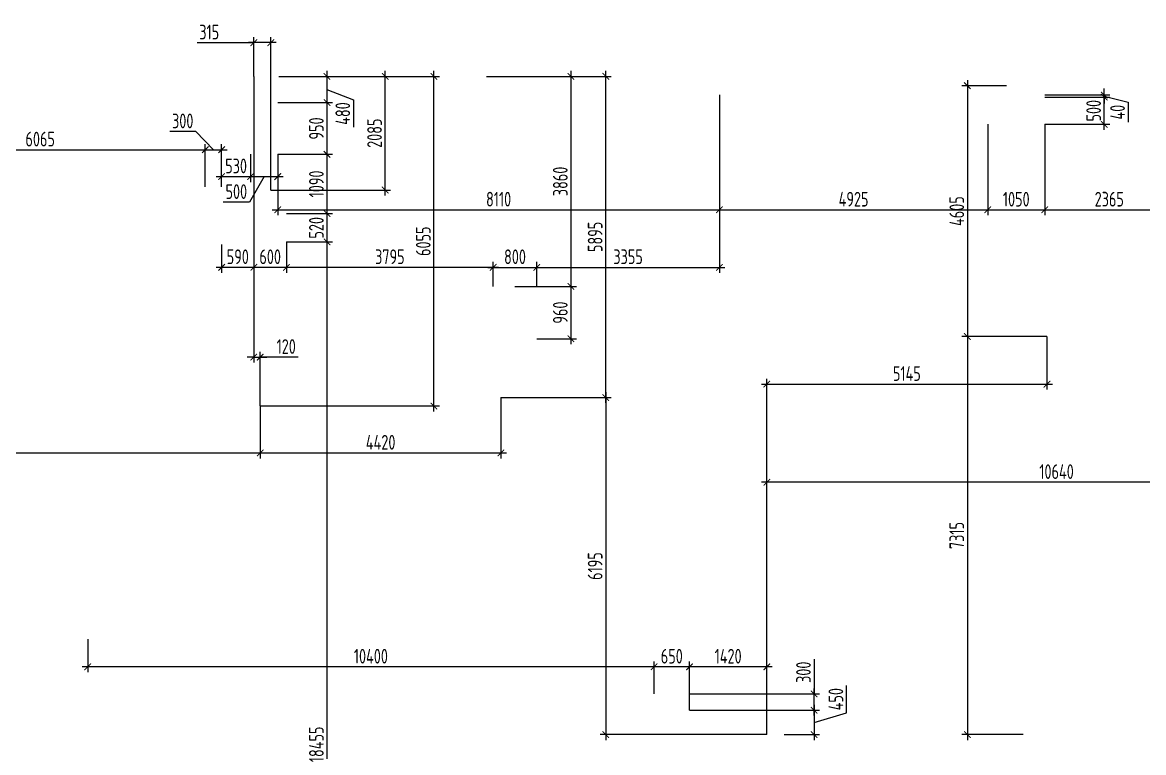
# Model space of a CAD drawing. Header units: millimetres. Extents: x -180271 to 536090, y 55086 to 131231.
# Drawn here: x 477906 to 498492, y 115212 to 128623 of the extents above; entities that cross this region are included whole.
import ezdxf

# ---------------------------------------------------------------- set-up
doc = ezdxf.new("R2010")
doc.units = ezdxf.units.MM
doc.layers.add('Размеры кровли ВК', color=14, linetype='Continuous', lineweight=9)
doc.layers.add('РАЗМЕРЫ КРОВЛИ ОВ', color=204, linetype='Continuous')
doc.layers.get('0').off()
doc.styles.add('ISOCPEUR', font='isocpeur.ttf', dxfattribs={"width": 0.7})
doc.dimstyles.new('R_100', dxfattribs={"dimtxt": 270, "dimasz": 120, "dimexe": 100, "dimexo": 0, "dimgap": 60, "dimtad": 1, "dimdec": 0, "dimrnd": 5, "dimzin": 0, "dimdsep": 46, "dimtxsty": 'ISOCPEUR', "dimblk": 'ARCHTICK', "dimcen": 0, "dimdle": 100, "dimclrd": 256, "dimclre": 256, "dimclrt": 256, "dimadec": 0, "dimazin": 0, "dimtfac": 2, "dimtdec": 0, "dimtofl": 0, "dimtmove": 1, "dimatfit": 3, "dimfxl": 1, "dimtvp": 3, "dimtolj": 1, "dimtzin": 0, "dimarcsym": 0})

# ---------------------------------------------------------------- blocks, each defined once
blk = doc.blocks.new('_ArchTick')
at = {"color": 0, "linetype": 'ByBlock', "const_width": 0.15}
blk.add_lwpolyline([(-0.5, -0.5), (0.5, 0.5)], dxfattribs=at)
blk = doc.blocks.new('*D3970')
at = {"layer": 'РАЗМЕРЫ КРОВЛИ ОВ', "lineweight": -2, "transparency": 16777216}
for p, q in [((475100, 126285), (481364, 126285)), ((475200, 125804), (475200, 126385)), ((481264, 125601), (481264, 126385))]:
    blk.add_line(p, q, dxfattribs=at)
at = {"layer": 'РАЗМЕРЫ КРОВЛИ ОВ', "lineweight": -2, "transparency": 16777216, "xscale": 120, "yscale": 120, "zscale": 120, "rotation": 180}
blk.add_blockref('_ArchTick', (475200, 126285), dxfattribs=at)
at = {"layer": 'РАЗМЕРЫ КРОВЛИ ОВ', "lineweight": -2, "transparency": 16777216, "xscale": 120, "yscale": 120, "zscale": 120}
blk.add_blockref('_ArchTick', (481264, 126285), dxfattribs=at)
at = {"layer": 'РАЗМЕРЫ КРОВЛИ ОВ', "transparency": 16777216, "insert": (478232, 126480), "char_height": 270, "attachment_point": 5, "style": 'ISOCPEUR'}
blk.add_mtext('\\A1;6065', dxfattribs=at)
blk = doc.blocks.new('*D3971')
at = {"layer": 'РАЗМЕРЫ КРОВЛИ ОВ', "lineweight": -2, "transparency": 16777216}
for p, q in [((481089, 126618), (480610, 126618)), ((481414, 126285), (481089, 126618)), ((481164, 126285), (481664, 126285)), ((481264, 125601), (481264, 126385)), ((481564, 125601), (481564, 126385))]:
    blk.add_line(p, q, dxfattribs=at)
at = {"layer": 'РАЗМЕРЫ КРОВЛИ ОВ', "lineweight": -2, "transparency": 16777216, "xscale": 120, "yscale": 120, "zscale": 120, "rotation": 180}
blk.add_blockref('_ArchTick', (481264, 126285), dxfattribs=at)
at = {"layer": 'РАЗМЕРЫ КРОВЛИ ОВ', "lineweight": -2, "transparency": 16777216, "xscale": 120, "yscale": 120, "zscale": 120}
blk.add_blockref('_ArchTick', (481564, 126285), dxfattribs=at)
at = {"layer": 'РАЗМЕРЫ КРОВЛИ ОВ', "transparency": 16777216, "insert": (480849, 126813), "char_height": 270, "attachment_point": 5, "style": 'ISOCPEUR'}
blk.add_mtext('\\A1;300', dxfattribs=at)
blk = doc.blocks.new('*D3972')
at = {"layer": 'РАЗМЕРЫ КРОВЛИ ОВ', "lineweight": -2, "transparency": 16777216}
for p, q in [((482094, 126200), (482094, 125691)), ((481464, 125791), (482194, 125791)), ((481564, 125601), (481564, 125891))]:
    blk.add_line(p, q, dxfattribs=at)
at = {"layer": 'РАЗМЕРЫ КРОВЛИ ОВ', "lineweight": -2, "transparency": 16777216, "xscale": 120, "yscale": 120, "zscale": 120, "rotation": 180}
blk.add_blockref('_ArchTick', (481564, 125791), dxfattribs=at)
at = {"layer": 'РАЗМЕРЫ КРОВЛИ ОВ', "lineweight": -2, "transparency": 16777216, "xscale": 120, "yscale": 120, "zscale": 120}
blk.add_blockref('_ArchTick', (482094, 125791), dxfattribs=at)
at = {"layer": 'РАЗМЕРЫ КРОВЛИ ОВ', "transparency": 16777216, "insert": (481829, 125986), "char_height": 270, "attachment_point": 5, "style": 'ISOCPEUR'}
blk.add_mtext('\\A1;530', dxfattribs=at)
blk = doc.blocks.new('*D3973')
at = {"layer": 'РАЗМЕРЫ КРОВЛИ ОВ', "lineweight": -2, "transparency": 16777216}
for p, q in [((482094, 126200), (482094, 125691)), ((482594, 126200), (482594, 125691)), ((481994, 125791), (482694, 125791)), ((482344, 125791), (482073, 125320)), ((482073, 125320), (481594, 125320))]:
    blk.add_line(p, q, dxfattribs=at)
at = {"layer": 'РАЗМЕРЫ КРОВЛИ ОВ', "lineweight": -2, "transparency": 16777216, "xscale": 120, "yscale": 120, "zscale": 120, "rotation": 180}
blk.add_blockref('_ArchTick', (482094, 125791), dxfattribs=at)
at = {"layer": 'РАЗМЕРЫ КРОВЛИ ОВ', "lineweight": -2, "transparency": 16777216, "xscale": 120, "yscale": 120, "zscale": 120}
blk.add_blockref('_ArchTick', (482594, 125791), dxfattribs=at)
at = {"layer": 'РАЗМЕРЫ КРОВЛИ ОВ', "transparency": 16777216, "insert": (481833, 125515), "char_height": 270, "attachment_point": 5, "style": 'ISOCPEUR'}
blk.add_mtext('\\A1;500', dxfattribs=at)
blk = doc.blocks.new('*D3974')
at = {"layer": 'РАЗМЕРЫ КРОВЛИ ОВ', "lineweight": -2, "transparency": 16777216}
for p, q in [((490704, 127290), (490704, 125081)), ((482594, 126200), (482594, 125081)), ((482494, 125181), (490804, 125181))]:
    blk.add_line(p, q, dxfattribs=at)
at = {"layer": 'РАЗМЕРЫ КРОВЛИ ОВ', "lineweight": -2, "transparency": 16777216, "xscale": 120, "yscale": 120, "zscale": 120, "rotation": 180}
blk.add_blockref('_ArchTick', (482594, 125181), dxfattribs=at)
at = {"layer": 'РАЗМЕРЫ КРОВЛИ ОВ', "lineweight": -2, "transparency": 16777216, "xscale": 120, "yscale": 120, "zscale": 120}
blk.add_blockref('_ArchTick', (490704, 125181), dxfattribs=at)
at = {"layer": 'РАЗМЕРЫ КРОВЛИ ОВ', "transparency": 16777216, "insert": (486649, 125376), "char_height": 270, "attachment_point": 5, "style": 'ISOCPEUR'}
blk.add_mtext('\\A1;8110', dxfattribs=at)
blk = doc.blocks.new('*D3975')
at = {"layer": 'РАЗМЕРЫ КРОВЛИ ОВ', "lineweight": -2, "transparency": 16777216}
for p, q in [((490704, 127290), (490704, 125081)), ((495630, 126751), (495630, 125081)), ((490604, 125181), (495730, 125181))]:
    blk.add_line(p, q, dxfattribs=at)
at = {"layer": 'РАЗМЕРЫ КРОВЛИ ОВ', "lineweight": -2, "transparency": 16777216, "xscale": 120, "yscale": 120, "zscale": 120, "rotation": 180}
blk.add_blockref('_ArchTick', (490704, 125181), dxfattribs=at)
at = {"layer": 'РАЗМЕРЫ КРОВЛИ ОВ', "lineweight": -2, "transparency": 16777216, "xscale": 120, "yscale": 120, "zscale": 120}
blk.add_blockref('_ArchTick', (495630, 125181), dxfattribs=at)
at = {"layer": 'РАЗМЕРЫ КРОВЛИ ОВ', "transparency": 16777216, "insert": (493167, 125376), "char_height": 270, "attachment_point": 5, "style": 'ISOCPEUR'}
blk.add_mtext('\\A1;4925', dxfattribs=at)
blk = doc.blocks.new('*D3976')
at = {"layer": 'РАЗМЕРЫ КРОВЛИ ОВ', "lineweight": -2, "transparency": 16777216}
for p, q in [((495629.5, 126750.5), (495629.5, 125080.98367)), ((496678.5, 126750.5), (496678.5, 125080.98367)), ((495529.5, 125180.98367), (496778.5, 125180.98367))]:
    blk.add_line(p, q, dxfattribs=at)
at = {"layer": 'РАЗМЕРЫ КРОВЛИ ОВ', "lineweight": -2, "transparency": 16777216, "xscale": 120, "yscale": 120, "zscale": 120, "rotation": 180}
blk.add_blockref('_ArchTick', (495629.5, 125180.98367), dxfattribs=at)
at = {"layer": 'РАЗМЕРЫ КРОВЛИ ОВ', "lineweight": -2, "transparency": 16777216, "xscale": 120, "yscale": 120, "zscale": 120}
blk.add_blockref('_ArchTick', (496678.5, 125180.98367), dxfattribs=at)
at = {"layer": 'РАЗМЕРЫ КРОВЛИ ОВ', "transparency": 16777216, "insert": (496154, 125375.98367), "char_height": 270, "attachment_point": 5, "style": 'ISOCPEUR'}
blk.add_mtext('\\A1;1050', dxfattribs=at)
blk = doc.blocks.new('*D3977')
at = {"layer": 'РАЗМЕРЫ КРОВЛИ ОВ', "lineweight": -2, "transparency": 16777216}
for p, q in [((499045, 127290), (499045, 125081)), ((496678, 126751), (496678, 125081)), ((496578, 125181), (499145, 125181))]:
    blk.add_line(p, q, dxfattribs=at)
at = {"layer": 'РАЗМЕРЫ КРОВЛИ ОВ', "lineweight": -2, "transparency": 16777216, "xscale": 120, "yscale": 120, "zscale": 120, "rotation": 180}
blk.add_blockref('_ArchTick', (496678, 125181), dxfattribs=at)
at = {"layer": 'РАЗМЕРЫ КРОВЛИ ОВ', "lineweight": -2, "transparency": 16777216, "xscale": 120, "yscale": 120, "zscale": 120}
blk.add_blockref('_ArchTick', (499045, 125181), dxfattribs=at)
at = {"layer": 'РАЗМЕРЫ КРОВЛИ ОВ', "transparency": 16777216, "insert": (497862, 125376), "char_height": 270, "attachment_point": 5, "style": 'ISOCPEUR'}
blk.add_mtext('\\A1;2365', dxfattribs=at)
blk = doc.blocks.new('*D3981')
at = {"layer": 'РАЗМЕРЫ КРОВЛИ ОВ', "lineweight": -2, "transparency": 16777216}
for p, q in [((483498, 127731), (483498, 127050)), ((482615, 127631), (483598, 127631)), ((483498, 127391), (483983, 127198)), ((482594, 127150), (483598, 127150)), ((483983, 127198), (483983, 126700))]:
    blk.add_line(p, q, dxfattribs=at)
at = {"layer": 'РАЗМЕРЫ КРОВЛИ ОВ', "lineweight": -2, "transparency": 16777216, "xscale": 120, "yscale": 120, "zscale": 120}
for p, rotation in [((483498, 127631), 90), ((483498, 127150), 270)]:
    blk.add_blockref('_ArchTick', p, dxfattribs=dict(at, rotation=rotation))
at = {"layer": 'РАЗМЕРЫ КРОВЛИ ОВ', "transparency": 16777216, "insert": (483788, 126949), "char_height": 270, "attachment_point": 5, "rotation": 90, "style": 'ISOCPEUR'}
blk.add_mtext('\\A1;480', dxfattribs=at)
blk = doc.blocks.new('*D3982')
at = {"layer": 'РАЗМЕРЫ КРОВЛИ ОВ', "lineweight": -2, "transparency": 16777216}
for p, q in [((483498, 127250), (483498, 126100)), ((482594, 127150), (483598, 127150)), ((482594, 126200), (483598, 126200))]:
    blk.add_line(p, q, dxfattribs=at)
at = {"layer": 'РАЗМЕРЫ КРОВЛИ ОВ', "lineweight": -2, "transparency": 16777216, "xscale": 120, "yscale": 120, "zscale": 120}
for p, rotation in [((483498, 127150), 90), ((483498, 126200), 270)]:
    blk.add_blockref('_ArchTick', p, dxfattribs=dict(at, rotation=rotation))
at = {"layer": 'РАЗМЕРЫ КРОВЛИ ОВ', "transparency": 16777216, "insert": (483303, 126675), "char_height": 270, "attachment_point": 5, "rotation": 90, "style": 'ISOCPEUR'}
blk.add_mtext('\\A1;950', dxfattribs=at)
blk = doc.blocks.new('*D3983')
at = {"layer": 'РАЗМЕРЫ КРОВЛИ ОВ', "lineweight": -2, "transparency": 16777216}
for p, q in [((482594, 126200), (483598, 126200)), ((483498, 126300), (483498, 125011)), ((482754, 125111), (483598, 125111))]:
    blk.add_line(p, q, dxfattribs=at)
at = {"layer": 'РАЗМЕРЫ КРОВЛИ ОВ', "lineweight": -2, "transparency": 16777216, "xscale": 120, "yscale": 120, "zscale": 120}
for p, rotation in [((483498, 126200), 90), ((483498, 125111), 270)]:
    blk.add_blockref('_ArchTick', p, dxfattribs=dict(at, rotation=rotation))
at = {"layer": 'РАЗМЕРЫ КРОВЛИ ОВ', "transparency": 16777216, "insert": (483303, 125656), "char_height": 270, "attachment_point": 5, "rotation": 90, "style": 'ISOCPEUR'}
blk.add_mtext('\\A1;1090', dxfattribs=at)
blk = doc.blocks.new('*D3984')
at = {"layer": 'РАЗМЕРЫ КРОВЛИ ОВ', "lineweight": -2, "transparency": 16777216}
for p, q in [((483498, 125211), (483498, 124491)), ((482754, 125111), (483598, 125111)), ((482754, 124591), (483598, 124591))]:
    blk.add_line(p, q, dxfattribs=at)
at = {"layer": 'РАЗМЕРЫ КРОВЛИ ОВ', "lineweight": -2, "transparency": 16777216, "xscale": 120, "yscale": 120, "zscale": 120}
for p, rotation in [((483498, 125111), 90), ((483498, 124591), 270)]:
    blk.add_blockref('_ArchTick', p, dxfattribs=dict(at, rotation=rotation))
at = {"layer": 'РАЗМЕРЫ КРОВЛИ ОВ', "transparency": 16777216, "insert": (483303, 124851), "char_height": 270, "attachment_point": 5, "rotation": 90, "style": 'ISOCPEUR'}
blk.add_mtext('\\A1;520', dxfattribs=at)
blk = doc.blocks.new('*D3985')
at = {"layer": 'РАЗМЕРЫ КРОВЛИ ОВ', "lineweight": -2, "transparency": 16777216}
for p, q in [((482754, 124591), (483598, 124591)), ((483498, 124691), (483498, 106036)), ((482214, 106136), (483598, 106136))]:
    blk.add_line(p, q, dxfattribs=at)
at = {"layer": 'РАЗМЕРЫ КРОВЛИ ОВ', "lineweight": -2, "transparency": 16777216, "xscale": 120, "yscale": 120, "zscale": 120}
for p, rotation in [((483498, 124591), 90), ((483498, 106136), 270)]:
    blk.add_blockref('_ArchTick', p, dxfattribs=dict(at, rotation=rotation))
at = {"layer": 'РАЗМЕРЫ КРОВЛИ ОВ', "transparency": 16777216, "insert": (483303, 115363), "char_height": 270, "attachment_point": 5, "rotation": 90, "style": 'ISOCPEUR'}
blk.add_mtext('\\A1;18455', dxfattribs=at)
blk = doc.blocks.new('*D3986')
at = {"layer": 'РАЗМЕРЫ КРОВЛИ ОВ', "lineweight": -2, "transparency": 16777216}
for p, q in [((487977, 127731), (487977, 123673)), ((486429, 127631), (488077, 127631)), ((486950, 123773), (488077, 123773))]:
    blk.add_line(p, q, dxfattribs=at)
at = {"layer": 'РАЗМЕРЫ КРОВЛИ ОВ', "lineweight": -2, "transparency": 16777216, "xscale": 120, "yscale": 120, "zscale": 120}
for p, rotation in [((487977, 127631), 90), ((487977, 123773), 270)]:
    blk.add_blockref('_ArchTick', p, dxfattribs=dict(at, rotation=rotation))
at = {"layer": 'РАЗМЕРЫ КРОВЛИ ОВ', "transparency": 16777216, "insert": (487782, 125702), "char_height": 270, "attachment_point": 5, "rotation": 90, "style": 'ISOCPEUR'}
blk.add_mtext('\\A1;3860', dxfattribs=at)
blk = doc.blocks.new('*D3987')
at = {"layer": 'РАЗМЕРЫ КРОВЛИ ОВ', "lineweight": -2, "transparency": 16777216}
for p, q in [((486950, 123773), (488077, 123773)), ((487977, 123873), (487977, 122713)), ((487349, 122813), (488077, 122813))]:
    blk.add_line(p, q, dxfattribs=at)
at = {"layer": 'РАЗМЕРЫ КРОВЛИ ОВ', "lineweight": -2, "transparency": 16777216, "xscale": 120, "yscale": 120, "zscale": 120}
for p, rotation in [((487977, 123773), 90), ((487977, 122813), 270)]:
    blk.add_blockref('_ArchTick', p, dxfattribs=dict(at, rotation=rotation))
at = {"layer": 'РАЗМЕРЫ КРОВЛИ ОВ', "transparency": 16777216, "insert": (487782, 123293), "char_height": 270, "attachment_point": 5, "rotation": 90, "style": 'ISOCPEUR'}
blk.add_mtext('\\A1;960', dxfattribs=at)
blk = doc.blocks.new('*D3988')
at = {"layer": 'РАЗМЕРЫ КРОВЛИ ОВ', "lineweight": -2, "transparency": 16777216}
for p, q in [((486550, 123773), (486550, 124224)), ((487349, 123773), (487349, 124224)), ((486450, 124124), (487449, 124124))]:
    blk.add_line(p, q, dxfattribs=at)
at = {"layer": 'РАЗМЕРЫ КРОВЛИ ОВ', "lineweight": -2, "transparency": 16777216, "xscale": 120, "yscale": 120, "zscale": 120, "rotation": 180}
blk.add_blockref('_ArchTick', (486550, 124124), dxfattribs=at)
at = {"layer": 'РАЗМЕРЫ КРОВЛИ ОВ', "lineweight": -2, "transparency": 16777216, "xscale": 120, "yscale": 120, "zscale": 120}
blk.add_blockref('_ArchTick', (487349, 124124), dxfattribs=at)
at = {"layer": 'РАЗМЕРЫ КРОВЛИ ОВ', "transparency": 16777216, "insert": (486950, 124319), "char_height": 270, "attachment_point": 5, "style": 'ISOCPEUR'}
blk.add_mtext('\\A1;800', dxfattribs=at)
blk = doc.blocks.new('*D3989')
at = {"layer": 'РАЗМЕРЫ КРОВЛИ ОВ', "lineweight": -2, "transparency": 16777216}
for p, q in [((490704, 127290), (490704, 124024)), ((487349, 123773), (487349, 124224)), ((487249, 124124), (490804, 124124))]:
    blk.add_line(p, q, dxfattribs=at)
at = {"layer": 'РАЗМЕРЫ КРОВЛИ ОВ', "lineweight": -2, "transparency": 16777216, "xscale": 120, "yscale": 120, "zscale": 120, "rotation": 180}
blk.add_blockref('_ArchTick', (487349, 124124), dxfattribs=at)
at = {"layer": 'РАЗМЕРЫ КРОВЛИ ОВ', "lineweight": -2, "transparency": 16777216, "xscale": 120, "yscale": 120, "zscale": 120}
blk.add_blockref('_ArchTick', (490704, 124124), dxfattribs=at)
at = {"layer": 'РАЗМЕРЫ КРОВЛИ ОВ', "transparency": 16777216, "insert": (489027, 124319), "char_height": 270, "attachment_point": 5, "style": 'ISOCPEUR'}
blk.add_mtext('\\A1;3355', dxfattribs=at)
blk = doc.blocks.new('*D3990')
at = {"layer": 'РАЗМЕРЫ КРОВЛИ ОВ', "lineweight": -2, "transparency": 16777216}
for p, q in [((482754, 124591), (482754, 124024)), ((486550, 123773), (486550, 124224)), ((486650, 124124), (482654, 124124))]:
    blk.add_line(p, q, dxfattribs=at)
at = {"layer": 'РАЗМЕРЫ КРОВЛИ ОВ', "lineweight": -2, "transparency": 16777216, "xscale": 120, "yscale": 120, "zscale": 120, "rotation": 180}
blk.add_blockref('_ArchTick', (482754, 124124), dxfattribs=at)
at = {"layer": 'РАЗМЕРЫ КРОВЛИ ОВ', "lineweight": -2, "transparency": 16777216, "xscale": 120, "yscale": 120, "zscale": 120}
blk.add_blockref('_ArchTick', (486550, 124124), dxfattribs=at)
at = {"layer": 'РАЗМЕРЫ КРОВЛИ ОВ', "transparency": 16777216, "insert": (484652, 124319), "char_height": 270, "attachment_point": 5, "style": 'ISOCPEUR'}
blk.add_mtext('\\A1;3795', dxfattribs=at)
blk = doc.blocks.new('*D3991')
at = {"layer": 'РАЗМЕРЫ КРОВЛИ ОВ', "lineweight": -2, "transparency": 16777216}
for p, q in [((482156, 124601), (482156, 124024)), ((482754, 124591), (482754, 124024)), ((482854, 124124), (482056, 124124))]:
    blk.add_line(p, q, dxfattribs=at)
at = {"layer": 'РАЗМЕРЫ КРОВЛИ ОВ', "lineweight": -2, "transparency": 16777216, "xscale": 120, "yscale": 120, "zscale": 120, "rotation": 180}
blk.add_blockref('_ArchTick', (482156, 124124), dxfattribs=at)
at = {"layer": 'РАЗМЕРЫ КРОВЛИ ОВ', "lineweight": -2, "transparency": 16777216, "xscale": 120, "yscale": 120, "zscale": 120}
blk.add_blockref('_ArchTick', (482754, 124124), dxfattribs=at)
at = {"layer": 'РАЗМЕРЫ КРОВЛИ ОВ', "transparency": 16777216, "insert": (482455, 124319), "char_height": 270, "attachment_point": 5, "style": 'ISOCPEUR'}
blk.add_mtext('\\A1;600', dxfattribs=at)
blk = doc.blocks.new('*D3992')
at = {"layer": 'РАЗМЕРЫ КРОВЛИ ОВ', "lineweight": -2, "transparency": 16777216}
for p, q in [((482156, 124601), (482156, 124024)), ((481564, 124541), (481564, 124024)), ((482256, 124124), (481464, 124124))]:
    blk.add_line(p, q, dxfattribs=at)
at = {"layer": 'РАЗМЕРЫ КРОВЛИ ОВ', "lineweight": -2, "transparency": 16777216, "xscale": 120, "yscale": 120, "zscale": 120, "rotation": 180}
blk.add_blockref('_ArchTick', (481564, 124124), dxfattribs=at)
at = {"layer": 'РАЗМЕРЫ КРОВЛИ ОВ', "lineweight": -2, "transparency": 16777216, "xscale": 120, "yscale": 120, "zscale": 120}
blk.add_blockref('_ArchTick', (482156, 124124), dxfattribs=at)
at = {"layer": 'РАЗМЕРЫ КРОВЛИ ОВ', "transparency": 16777216, "insert": (481860, 124319), "char_height": 270, "attachment_point": 5, "style": 'ISOCPEUR'}
blk.add_mtext('\\A1;590', dxfattribs=at)
blk = doc.blocks.new('*D3993')
at = {"layer": 'РАЗМЕРЫ КРОВЛИ ОВ', "lineweight": -2, "transparency": 16777216}
for p, q in [((496679, 127251), (497870, 127251)), ((497770, 126651), (497770, 127351)), ((496679, 126751), (497870, 126751))]:
    blk.add_line(p, q, dxfattribs=at)
at = {"layer": 'РАЗМЕРЫ КРОВЛИ ОВ', "lineweight": -2, "transparency": 16777216, "xscale": 120, "yscale": 120, "zscale": 120}
for p, rotation in [((497770, 127251), 90), ((497770, 126751), 270)]:
    blk.add_blockref('_ArchTick', p, dxfattribs=dict(at, rotation=rotation))
at = {"layer": 'РАЗМЕРЫ КРОВЛИ ОВ', "transparency": 16777216, "insert": (497575, 127001), "char_height": 270, "attachment_point": 5, "rotation": 90, "style": 'ISOCPEUR'}
blk.add_mtext('\\A1;500', dxfattribs=at)
blk = doc.blocks.new('*D3994')
at = {"layer": 'РАЗМЕРЫ КРОВЛИ ОВ', "lineweight": -2, "transparency": 16777216}
for p, q in [((496679, 127290), (497870, 127290)), ((496679, 127251), (497870, 127251)), ((497770, 127290), (497770, 127410)), ((497770, 127251), (497770, 127290)), ((497770, 127270), (498209, 127157)), ((497770, 127251), (497770, 127131)), ((498209, 127157), (498209, 126791))]:
    blk.add_line(p, q, dxfattribs=at)
at = {"layer": 'РАЗМЕРЫ КРОВЛИ ОВ', "lineweight": -2, "transparency": 16777216, "xscale": 120, "yscale": 120, "zscale": 120}
for p, rotation in [((497770, 127290), 270), ((497770, 127251), 90)]:
    blk.add_blockref('_ArchTick', p, dxfattribs=dict(at, rotation=rotation))
at = {"layer": 'РАЗМЕРЫ КРОВЛИ ОВ', "transparency": 16777216, "insert": (498014, 126974), "char_height": 270, "attachment_point": 5, "rotation": 90, "style": 'ISOCPEUR'}
blk.add_mtext('\\A1;40', dxfattribs=at)
blk = doc.blocks.new('*D3995')
at = {"layer": 'РАЗМЕРЫ КРОВЛИ ОВ', "lineweight": -2, "transparency": 16777216}
for p, q in [((491674, 116787), (490054, 116787)), ((490154, 115991), (490154, 116887)), ((491574, 115541), (491574, 116887))]:
    blk.add_line(p, q, dxfattribs=at)
at = {"layer": 'РАЗМЕРЫ КРОВЛИ ОВ', "lineweight": -2, "transparency": 16777216, "xscale": 120, "yscale": 120, "zscale": 120, "rotation": 180}
blk.add_blockref('_ArchTick', (490154, 116787), dxfattribs=at)
at = {"layer": 'РАЗМЕРЫ КРОВЛИ ОВ', "lineweight": -2, "transparency": 16777216, "xscale": 120, "yscale": 120, "zscale": 120}
blk.add_blockref('_ArchTick', (491574, 116787), dxfattribs=at)
at = {"layer": 'РАЗМЕРЫ КРОВЛИ ОВ', "transparency": 16777216, "insert": (490864, 116982), "char_height": 270, "attachment_point": 5, "style": 'ISOCPEUR'}
blk.add_mtext('\\A1;1420', dxfattribs=at)
blk = doc.blocks.new('*D3996')
at = {"layer": 'РАЗМЕРЫ КРОВЛИ ОВ', "lineweight": -2, "transparency": 16777216}
for p, q in [((490254, 116787), (489404, 116787)), ((489504, 116291), (489504, 116887)), ((490154, 115991), (490154, 116887))]:
    blk.add_line(p, q, dxfattribs=at)
at = {"layer": 'РАЗМЕРЫ КРОВЛИ ОВ', "lineweight": -2, "transparency": 16777216, "xscale": 120, "yscale": 120, "zscale": 120, "rotation": 180}
blk.add_blockref('_ArchTick', (489504, 116787), dxfattribs=at)
at = {"layer": 'РАЗМЕРЫ КРОВЛИ ОВ', "lineweight": -2, "transparency": 16777216, "xscale": 120, "yscale": 120, "zscale": 120}
blk.add_blockref('_ArchTick', (490154, 116787), dxfattribs=at)
at = {"layer": 'РАЗМЕРЫ КРОВЛИ ОВ', "transparency": 16777216, "insert": (489829, 116982), "char_height": 270, "attachment_point": 5, "style": 'ISOCPEUR'}
blk.add_mtext('\\A1;650', dxfattribs=at)
blk = doc.blocks.new('*D3997')
at = {"layer": 'РАЗМЕРЫ КРОВЛИ ОВ', "lineweight": -2, "transparency": 16777216}
for p, q in [((479104, 117293), (479104, 116687)), ((489604, 116787), (479004, 116787)), ((489504, 116291), (489504, 116887))]:
    blk.add_line(p, q, dxfattribs=at)
at = {"layer": 'РАЗМЕРЫ КРОВЛИ ОВ', "lineweight": -2, "transparency": 16777216, "xscale": 120, "yscale": 120, "zscale": 120, "rotation": 180}
blk.add_blockref('_ArchTick', (479104, 116787), dxfattribs=at)
at = {"layer": 'РАЗМЕРЫ КРОВЛИ ОВ', "lineweight": -2, "transparency": 16777216, "xscale": 120, "yscale": 120, "zscale": 120}
blk.add_blockref('_ArchTick', (489504, 116787), dxfattribs=at)
at = {"layer": 'РАЗМЕРЫ КРОВЛИ ОВ', "transparency": 16777216, "insert": (484304, 116982), "char_height": 270, "attachment_point": 5, "style": 'ISOCPEUR'}
blk.add_mtext('\\A1;10400', dxfattribs=at)
blk = doc.blocks.new('*D3998')
at = {"layer": 'РАЗМЕРЫ КРОВЛИ ОВ', "lineweight": -2, "transparency": 16777216}
for p, q in [((492442, 116926), (492442, 116291)), ((492442, 115891), (492442, 116391)), ((490154, 116291), (492542, 116291)), ((490154, 115991), (492542, 115991))]:
    blk.add_line(p, q, dxfattribs=at)
at = {"layer": 'РАЗМЕРЫ КРОВЛИ ОВ', "lineweight": -2, "transparency": 16777216, "xscale": 120, "yscale": 120, "zscale": 120}
for p, rotation in [((492442, 116291), 90), ((492442, 115991), 270)]:
    blk.add_blockref('_ArchTick', p, dxfattribs=dict(at, rotation=rotation))
at = {"layer": 'РАЗМЕРЫ КРОВЛИ ОВ', "transparency": 16777216, "insert": (492247, 116687), "char_height": 270, "attachment_point": 5, "rotation": 90, "style": 'ISOCPEUR'}
blk.add_mtext('\\A1;300', dxfattribs=at)
blk = doc.blocks.new('*D3999')
at = {"layer": 'РАЗМЕРЫ КРОВЛИ ОВ', "lineweight": -2, "transparency": 16777216}
for p, q in [((493037, 115944), (493037, 116442)), ((490154, 115991), (492542, 115991)), ((492442, 116091), (492442, 115441)), ((492442, 115766), (493037, 115944)), ((491891, 115541), (492542, 115541))]:
    blk.add_line(p, q, dxfattribs=at)
at = {"layer": 'РАЗМЕРЫ КРОВЛИ ОВ', "lineweight": -2, "transparency": 16777216, "xscale": 120, "yscale": 120, "zscale": 120}
for p, rotation in [((492442, 115991), 90), ((492442, 115541), 270)]:
    blk.add_blockref('_ArchTick', p, dxfattribs=dict(at, rotation=rotation))
at = {"layer": 'РАЗМЕРЫ КРОВЛИ ОВ', "transparency": 16777216, "insert": (492842, 116193), "char_height": 270, "attachment_point": 5, "rotation": 90, "style": 'ISOCPEUR'}
blk.add_mtext('\\A1;450', dxfattribs=at)
blk = doc.blocks.new('*D4018')
at = {"layer": 'РАЗМЕРЫ КРОВЛИ ОВ', "lineweight": -2, "transparency": 16777216}
for p, q in [((491574, 115541), (491574, 120277)), ((502215, 118367), (502215, 120277)), ((502315, 120177), (491474, 120177))]:
    blk.add_line(p, q, dxfattribs=at)
at = {"layer": 'РАЗМЕРЫ КРОВЛИ ОВ', "lineweight": -2, "transparency": 16777216, "xscale": 120, "yscale": 120, "zscale": 120, "rotation": 180}
blk.add_blockref('_ArchTick', (491574, 120177), dxfattribs=at)
at = {"layer": 'РАЗМЕРЫ КРОВЛИ ОВ', "lineweight": -2, "transparency": 16777216, "xscale": 120, "yscale": 120, "zscale": 120}
blk.add_blockref('_ArchTick', (502215, 120177), dxfattribs=at)
at = {"layer": 'РАЗМЕРЫ КРОВЛИ ОВ', "transparency": 16777216, "insert": (496894, 120372), "char_height": 270, "attachment_point": 5, "style": 'ISOCPEUR'}
blk.add_mtext('\\A1;10640', dxfattribs=at)
blk = doc.blocks.new('*D22602')
at = {"layer": 'Размеры кровли ВК', "lineweight": -2, "transparency": 16777216}
for p, q in [((484566, 125444), (484566, 127731)), ((484212, 127631), (484666, 127631)), ((482467, 125544), (484666, 125544))]:
    blk.add_line(p, q, dxfattribs=at)
at = {"layer": 'Размеры кровли ВК', "lineweight": -2, "transparency": 16777216, "xscale": 120, "yscale": 120, "zscale": 120}
for p, rotation in [((484566, 127631), 90), ((484566, 125544), 270)]:
    blk.add_blockref('_ArchTick', p, dxfattribs=dict(at, rotation=rotation))
at = {"layer": 'Размеры кровли ВК', "transparency": 16777216, "insert": (484371, 126588), "char_height": 270, "attachment_point": 5, "rotation": 90, "style": 'ISOCPEUR'}
blk.add_mtext('\\A1;2085', dxfattribs=at)
blk = doc.blocks.new('*D22603')
at = {"layer": 'Размеры кровли ВК', "lineweight": -2, "transparency": 16777216}
for p, q in [((482154, 127631), (482154, 128351)), ((482467, 125544), (482467, 128351)), ((481116, 128251), (482154, 128251)), ((482567, 128251), (482054, 128251))]:
    blk.add_line(p, q, dxfattribs=at)
at = {"layer": 'Размеры кровли ВК', "lineweight": -2, "transparency": 16777216, "xscale": 120, "yscale": 120, "zscale": 120, "rotation": 180}
blk.add_blockref('_ArchTick', (482154, 128251), dxfattribs=at)
at = {"layer": 'Размеры кровли ВК', "lineweight": -2, "transparency": 16777216, "xscale": 120, "yscale": 120, "zscale": 120}
blk.add_blockref('_ArchTick', (482467, 128251), dxfattribs=at)
at = {"layer": 'Размеры кровли ВК', "transparency": 16777216, "insert": (481336, 128446), "char_height": 270, "attachment_point": 5, "style": 'ISOCPEUR'}
blk.add_mtext('\\A1;315', dxfattribs=at)
blk = doc.blocks.new('*D22604')
at = {"layer": 'Размеры кровли ВК', "lineweight": -2, "transparency": 16777216}
for p, q in [((485461, 121478), (485461, 127731)), ((483327, 127631), (485561, 127631)), ((482272, 121578), (485561, 121578))]:
    blk.add_line(p, q, dxfattribs=at)
at = {"layer": 'Размеры кровли ВК', "lineweight": -2, "transparency": 16777216, "xscale": 120, "yscale": 120, "zscale": 120}
for p, rotation in [((485461, 127631), 90), ((485461, 121578), 270)]:
    blk.add_blockref('_ArchTick', p, dxfattribs=dict(at, rotation=rotation))
at = {"layer": 'Размеры кровли ВК', "transparency": 16777216, "insert": (485266, 124604), "char_height": 270, "attachment_point": 5, "rotation": 90, "style": 'ISOCPEUR'}
blk.add_mtext('\\A1;6055', dxfattribs=at)
blk = doc.blocks.new('*D22605')
at = {"layer": 'Размеры кровли ВК', "lineweight": -2, "transparency": 16777216}
for p, q in [((486693, 121734), (486693, 120616)), ((482272, 121578), (482272, 120616)), ((482172, 120716), (486793, 120716))]:
    blk.add_line(p, q, dxfattribs=at)
at = {"layer": 'Размеры кровли ВК', "lineweight": -2, "transparency": 16777216, "xscale": 120, "yscale": 120, "zscale": 120, "rotation": 180}
blk.add_blockref('_ArchTick', (482272, 120716), dxfattribs=at)
at = {"layer": 'Размеры кровли ВК', "lineweight": -2, "transparency": 16777216, "xscale": 120, "yscale": 120, "zscale": 120}
blk.add_blockref('_ArchTick', (486693, 120716), dxfattribs=at)
at = {"layer": 'Размеры кровли ВК', "transparency": 16777216, "insert": (484483, 120911), "char_height": 270, "attachment_point": 5, "style": 'ISOCPEUR'}
blk.add_mtext('\\A1;4420', dxfattribs=at)
blk = doc.blocks.new('*D22606')
at = {"layer": 'Размеры кровли ВК', "lineweight": -2, "transparency": 16777216}
for p, q in [((488617, 121634), (488617, 127731)), ((487532, 127631), (488717, 127631)), ((486693, 121734), (488717, 121734))]:
    blk.add_line(p, q, dxfattribs=at)
at = {"layer": 'Размеры кровли ВК', "lineweight": -2, "transparency": 16777216, "xscale": 120, "yscale": 120, "zscale": 120}
for p, rotation in [((488617, 127631), 90), ((488617, 121734), 270)]:
    blk.add_blockref('_ArchTick', p, dxfattribs=dict(at, rotation=rotation))
at = {"layer": 'Размеры кровли ВК', "transparency": 16777216, "insert": (488422, 124683), "char_height": 270, "attachment_point": 5, "rotation": 90, "style": 'ISOCPEUR'}
blk.add_mtext('\\A1;5895', dxfattribs=at)
blk = doc.blocks.new('*D22607')
at = {"layer": 'Размеры кровли ВК', "lineweight": -2, "transparency": 16777216}
for p, q in [((482272, 121578), (482272, 120616)), ((464504, 120716), (482372, 120716)), ((464604, 118631), (464604, 120816))]:
    blk.add_line(p, q, dxfattribs=at)
at = {"layer": 'Размеры кровли ВК', "lineweight": -2, "transparency": 16777216, "xscale": 120, "yscale": 120, "zscale": 120, "rotation": 180}
blk.add_blockref('_ArchTick', (464604, 120716), dxfattribs=at)
at = {"layer": 'Размеры кровли ВК', "lineweight": -2, "transparency": 16777216, "xscale": 120, "yscale": 120, "zscale": 120}
blk.add_blockref('_ArchTick', (482272, 120716), dxfattribs=at)
at = {"layer": 'Размеры кровли ВК', "transparency": 16777216, "insert": (473438, 120911), "char_height": 270, "attachment_point": 5, "style": 'ISOCPEUR'}
blk.add_mtext('\\A1;17670', dxfattribs=at)
blk = doc.blocks.new('*D22608')
at = {"layer": 'Размеры кровли ВК', "lineweight": -2, "transparency": 16777216}
for p, q in [((486693, 121734), (488717, 121734)), ((488617, 121834), (488617, 115441)), ((491574, 115541), (488517, 115541))]:
    blk.add_line(p, q, dxfattribs=at)
at = {"layer": 'Размеры кровли ВК', "lineweight": -2, "transparency": 16777216, "xscale": 120, "yscale": 120, "zscale": 120}
for p, rotation in [((488617, 121734), 90), ((488617, 115541), 270)]:
    blk.add_blockref('_ArchTick', p, dxfattribs=dict(at, rotation=rotation))
at = {"layer": 'Размеры кровли ВК', "transparency": 16777216, "insert": (488422, 118638), "char_height": 270, "attachment_point": 5, "rotation": 90, "style": 'ISOCPEUR'}
blk.add_mtext('\\A1;6195', dxfattribs=at)
blk = doc.blocks.new('*D22609')
at = {"layer": 'Размеры кровли ВК', "lineweight": -2, "transparency": 16777216}
for p, q in [((495976, 127460), (495157, 127460)), ((495257, 127560), (495257, 122755)), ((496718, 122855), (495157, 122855))]:
    blk.add_line(p, q, dxfattribs=at)
at = {"layer": 'Размеры кровли ВК', "lineweight": -2, "transparency": 16777216, "xscale": 120, "yscale": 120, "zscale": 120}
for p, rotation in [((495257, 127460), 90), ((495257, 122855), 270)]:
    blk.add_blockref('_ArchTick', p, dxfattribs=dict(at, rotation=rotation))
at = {"layer": 'Размеры кровли ВК', "transparency": 16777216, "insert": (495062, 125157), "char_height": 270, "attachment_point": 5, "rotation": 90, "style": 'ISOCPEUR'}
blk.add_mtext('\\A1;4605', dxfattribs=at)
blk = doc.blocks.new('*D22610')
at = {"layer": 'Размеры кровли ВК', "lineweight": -2, "transparency": 16777216}
for p, q in [((495257, 122955), (495257, 115441)), ((496718, 122855), (495157, 122855)), ((496282, 115541), (495157, 115541))]:
    blk.add_line(p, q, dxfattribs=at)
at = {"layer": 'Размеры кровли ВК', "lineweight": -2, "transparency": 16777216, "xscale": 120, "yscale": 120, "zscale": 120}
for p, rotation in [((495257, 122855), 90), ((495257, 115541), 270)]:
    blk.add_blockref('_ArchTick', p, dxfattribs=dict(at, rotation=rotation))
at = {"layer": 'Размеры кровли ВК', "transparency": 16777216, "insert": (495062, 119198), "char_height": 270, "attachment_point": 5, "rotation": 90, "style": 'ISOCPEUR'}
blk.add_mtext('\\A1;7315', dxfattribs=at)
blk = doc.blocks.new('*D22611')
at = {"layer": 'Размеры кровли ВК', "lineweight": -2, "transparency": 16777216}
for p, q in [((496718, 122855), (496718, 121879)), ((491574, 115541), (491574, 122079)), ((491474, 121979), (496818, 121979))]:
    blk.add_line(p, q, dxfattribs=at)
at = {"layer": 'Размеры кровли ВК', "lineweight": -2, "transparency": 16777216, "xscale": 120, "yscale": 120, "zscale": 120, "rotation": 180}
blk.add_blockref('_ArchTick', (491574, 121979), dxfattribs=at)
at = {"layer": 'Размеры кровли ВК', "lineweight": -2, "transparency": 16777216, "xscale": 120, "yscale": 120, "zscale": 120}
blk.add_blockref('_ArchTick', (496718, 121979), dxfattribs=at)
at = {"layer": 'Размеры кровли ВК', "transparency": 16777216, "insert": (494146, 122174), "char_height": 270, "attachment_point": 5, "style": 'ISOCPEUR'}
blk.add_mtext('\\A1;5145', dxfattribs=at)
blk = doc.blocks.new('*D22616')
at = {"layer": 'Размеры кровли ВК', "lineweight": -2, "transparency": 16777216}
for p, q in [((482154, 127631), (482154, 122375)), ((482272, 121578), (482272, 122575)), ((482154, 122475), (482034, 122475)), ((482154, 122475), (482272, 122475)), ((482272, 122475), (482392, 122475)), ((482970, 122475), (482272, 122475))]:
    blk.add_line(p, q, dxfattribs=at)
at = {"layer": 'Размеры кровли ВК', "lineweight": -2, "transparency": 16777216, "xscale": 120, "yscale": 120, "zscale": 120}
blk.add_blockref('_ArchTick', (482154, 122475), dxfattribs=at)
at = {"layer": 'Размеры кровли ВК', "lineweight": -2, "transparency": 16777216, "xscale": 120, "yscale": 120, "zscale": 120, "rotation": 180}
blk.add_blockref('_ArchTick', (482272, 122475), dxfattribs=at)
at = {"layer": 'Размеры кровли ВК', "transparency": 16777216, "insert": (482749, 122670), "char_height": 270, "attachment_point": 5, "style": 'ISOCPEUR'}
blk.add_mtext('\\A1;120', dxfattribs=at)

msp = doc.modelspace()

# ---------------------------------------------------------------- dimensions: what is measured, and where the dimension line sits
at = {"layer": 'Размеры кровли ВК'}
for base, p1, p2, picture, middle in [((482154.2, 128250.5), (482466.8, 125544.5), (482154.2, 127630.7), '*D22603', (481336.2, 128069.2)), ((482272.2, 122474.8), (482154.2, 127630.7), (482272.2, 121577.9), '*D22616', (482749.5, 122633.8))]:
    dim = msp.add_linear_dim(base=base, p1=p1, p2=p2, dimstyle='R_100', override={"dimpost": '\\X'}, dxfattribs=at)
    dim.commit()
    dim.dimension.update_dxf_attribs({"geometry": picture, "text_midpoint": middle, "dimtype": 160})
for base, p1, p2, picture, middle in [((485460.8, 127630.7), (482272.2, 121577.9), (483327.3, 127630.7), '*D22604', (485265.8, 124604.3)), ((484566.1, 127630.7), (482466.8, 125544.5), (484211.6, 127630.7), '*D22602', (484371.1, 126587.6)), ((488616.9, 127630.7), (486692.9, 121734.4), (487532.4, 127630.7), '*D22606', (488421.9, 124682.5)), ((495256.7, 122854.6), (495976.4, 127459.6), (496718.1, 122854.6), '*D22609', (495061.7, 125157.1)), ((495256.7, 115540.7), (496718.1, 122854.6), (496282.1, 115540.7), '*D22610', (495061.7, 119197.6)), ((488616.9, 115540.7), (486692.9, 121734.4), (491574, 115540.7), '*D22608', (488421.9, 118637.5))]:
    dim = msp.add_linear_dim(base=base, p1=p1, p2=p2, angle=90, dimstyle='R_100', override={"dimpost": '\\X'}, dxfattribs=at)
    dim.commit()
    dim.dimension.update_dxf_attribs({"geometry": picture, "text_midpoint": middle})
for base, p1, p2, picture, middle in [((496718.1, 121979.5), (491574, 115540.7), (496718.1, 122854.6), '*D22611', (494146, 122174.5)), ((486692.9, 120716.4), (482272.2, 121577.9), (486692.9, 121734.4), '*D22605', (484482.6, 120911.4)), ((482272.2, 120716.4), (464604, 118630.7), (482272.2, 121577.9), '*D22607', (473438.1, 120911.4))]:
    dim = msp.add_linear_dim(base=base, p1=p1, p2=p2, dimstyle='R_100', override={"dimpost": '\\X'}, dxfattribs=at)
    dim.commit()
    dim.dimension.update_dxf_attribs({"geometry": picture, "text_midpoint": middle})
at = {"layer": 'РАЗМЕРЫ КРОВЛИ ОВ'}
for base, p1, p2, picture, middle in [((483498.4, 127150.5), (482615.2, 127630.7), (482594.2, 127150.5), '*D3981', (483982.7, 127138.4)), ((497769.5, 127289.6), (496678.5, 127251), (496678.5, 127289.6), '*D3994', (498209, 127097)), ((492442, 116290.7), (490154, 115990.7), (490154, 116290.7), '*D3998', (492517.7, 116686.5))]:
    dim = msp.add_linear_dim(base=base, p1=p1, p2=p2, angle=90, dimstyle='R_100', override={"dimpost": '\\X'}, dxfattribs=at)
    dim.commit()
    dim.dimension.update_dxf_attribs({"geometry": picture, "text_midpoint": middle, "dimtype": 160})
for base, p1, p2, picture, middle in [((487977, 123773), (486429.2, 127630.7), (486949.5, 123773), '*D3986', (487782, 125701.8)), ((483498.4, 126200.5), (482594.2, 127150.5), (482594.2, 126200.5), '*D3982', (483303.4, 126675.5)), ((497769.5328796, 127251), (496678.5, 126750.5), (496678.5, 127251), '*D3993', (497574.5328796, 127000.75)), ((483498.4, 125110.7), (482594.2, 126200.5), (482754.2, 125110.7), '*D3983', (483303.4, 125655.6)), ((483498.4, 124590.7), (482754.2, 125110.7), (482754.2, 124590.7), '*D3984', (483303.4, 124850.7)), ((483498.4, 106135.5), (482754.2, 124590.7), (482214.1, 106135.5), '*D3985', (483303.4, 115363.1)), ((487976.9876105, 122812.5), (486949.5, 123773), (487349, 122812.5), '*D3987', (487781.9876105, 123292.75)), ((492442, 115540.7), (490154, 115990.7), (491891, 115540.7), '*D3999', (492842, 116004.2))]:
    dim = msp.add_linear_dim(base=base, p1=p1, p2=p2, angle=90, dimstyle='R_100', override={"dimpost": '\\X'}, dxfattribs=at)
    dim.commit()
    dim.dimension.update_dxf_attribs({"geometry": picture, "text_midpoint": middle})
for base, p1, p2, picture, middle in [((490704.2, 125181), (482594.2, 126200.5), (490704.2, 127289.6), '*D3974', (486649.2, 125376)), ((490704.2, 124124.2), (487349, 123773), (490704.2, 127289.6), '*D3989', (489026.6, 124319.2)), ((495629.5, 125181), (490704.2, 127289.6), (495629.5, 126750.5), '*D3975', (493166.8, 125376)), ((499044.7, 125181), (496678.5, 126750.5), (499044.7, 127289.6), '*D3977', (497861.6, 125376)), ((481264.2, 126285.3), (475199.9, 125803.7), (481264.2, 125600.7), '*D3970', (478232, 126480.3)), ((496678.5, 125181), (495629.5, 126750.5), (496678.5, 126750.5), '*D3976', (496154, 125376)), ((482094.2, 125791), (481564.2, 125600.7), (482094.2, 126200.5), '*D3972', (481829.2, 125986)), ((481564.2, 124124.2), (482156.2, 124600.7), (481564.2, 124540.7), '*D3992', (481860.2, 124319.2)), ((482156.2, 124124.2), (482754.2, 124590.7), (482156.2, 124600.7), '*D3991', (482455.2, 124319.2)), ((482754.2, 124124.2), (486550, 123773), (482754.2, 124590.7), '*D3990', (484652.1, 124319.2)), ((487349, 124124.2), (486550, 123773), (487349, 123773), '*D3988', (486949.5, 124319.2)), ((491574, 120177.1), (502214.6, 118366.9), (491574, 115540.7), '*D4018', (496894.3, 120372.1)), ((479104.1, 116786.5), (489504, 116290.7), (479104.1, 117293), '*D3997', (484304, 116981.5)), ((489504, 116786.5), (490154, 115990.7), (489504, 116290.7), '*D3996', (489829, 116981.5)), ((490154, 116786.5), (491574, 115540.7), (490154, 115990.7), '*D3995', (490864, 116981.5))]:
    dim = msp.add_linear_dim(base=base, p1=p1, p2=p2, dimstyle='R_100', override={"dimpost": '\\X'}, dxfattribs=at)
    dim.commit()
    dim.dimension.update_dxf_attribs({"geometry": picture, "text_midpoint": middle})
for base, p1, p2, picture, middle in [((481564.2, 126285.3), (481264.2, 125600.7), (481564.2, 125600.7), '*D3971', (481028.9, 126617.9)), ((482594.2, 125791), (482094.2, 126200.5), (482594.2, 126200.5), '*D3973', (482012.6, 125320.4))]:
    dim = msp.add_linear_dim(base=base, p1=p1, p2=p2, dimstyle='R_100', override={"dimpost": '\\X'}, dxfattribs=at)
    dim.commit()
    dim.dimension.update_dxf_attribs({"geometry": picture, "text_midpoint": middle, "dimtype": 160})

doc.saveas('drawing.dxf')
